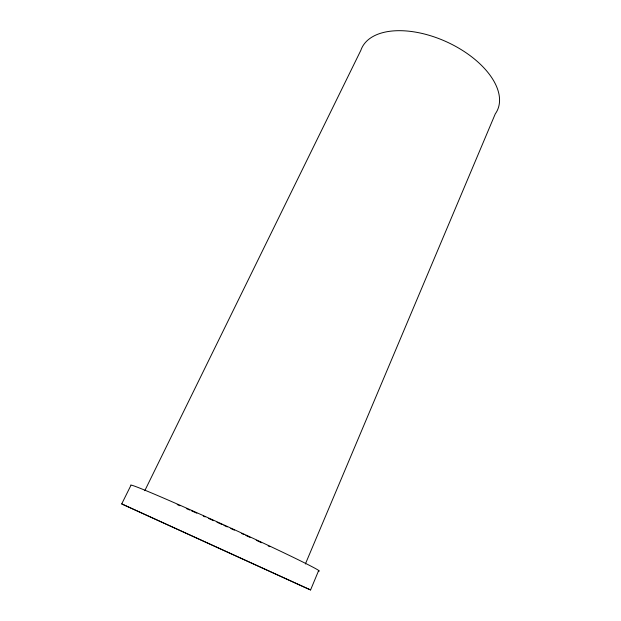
<?xml version="1.0" encoding="UTF-8"?>
<svg xmlns="http://www.w3.org/2000/svg" width="621" height="621" viewBox="0 0 621 621"><rect width="100%" height="100%" fill="white"/><g stroke="black" fill="none" stroke-linecap="round" stroke-linejoin="round"><path stroke-width="0.93" d="M318.317 570.978A103.676 2.445 24.5 0 0 228.45 526.981A103.676 2.445 24.5 0 0 130.891 485.428L121.716 503.91L304.065 587.062L310.578 589.95L318.697 570.451M305.369 564L495.286 113.86A74.605 41.009 24.5 0 0 448.346 42.655A74.605 41.009 24.5 0 0 360.879 50.262L144.786 490.699M121.716 503.91L310.578 589.95M177.21 504.555A88.718 2.088 24.5 0 1 180.02 505.773M186.354 508.552A88.718 2.088 24.5 0 1 189.762 510.058M191.509 510.827A88.718 2.088 24.5 0 1 196.865 513.202M203.284 516.067A88.718 2.088 24.5 0 1 205.132 516.897M208.454 518.388A88.718 2.088 24.5 0 1 213.539 520.677M216.977 522.23A88.718 2.088 24.5 0 1 222.147 524.574M223.87 525.358A88.718 2.088 24.5 0 1 227.294 526.918M230.802 528.518A88.718 2.088 24.5 0 1 234.358 530.148M241.437 533.408A88.718 2.088 24.5 0 1 244.061 534.619M245.792 535.418A88.718 2.088 24.5 0 1 250.046 537.39M256.256 540.286A88.718 2.088 24.5 0 1 261.511 542.746M268.187 545.898A88.718 2.088 24.5 0 1 269.778 546.651"/></g></svg>
